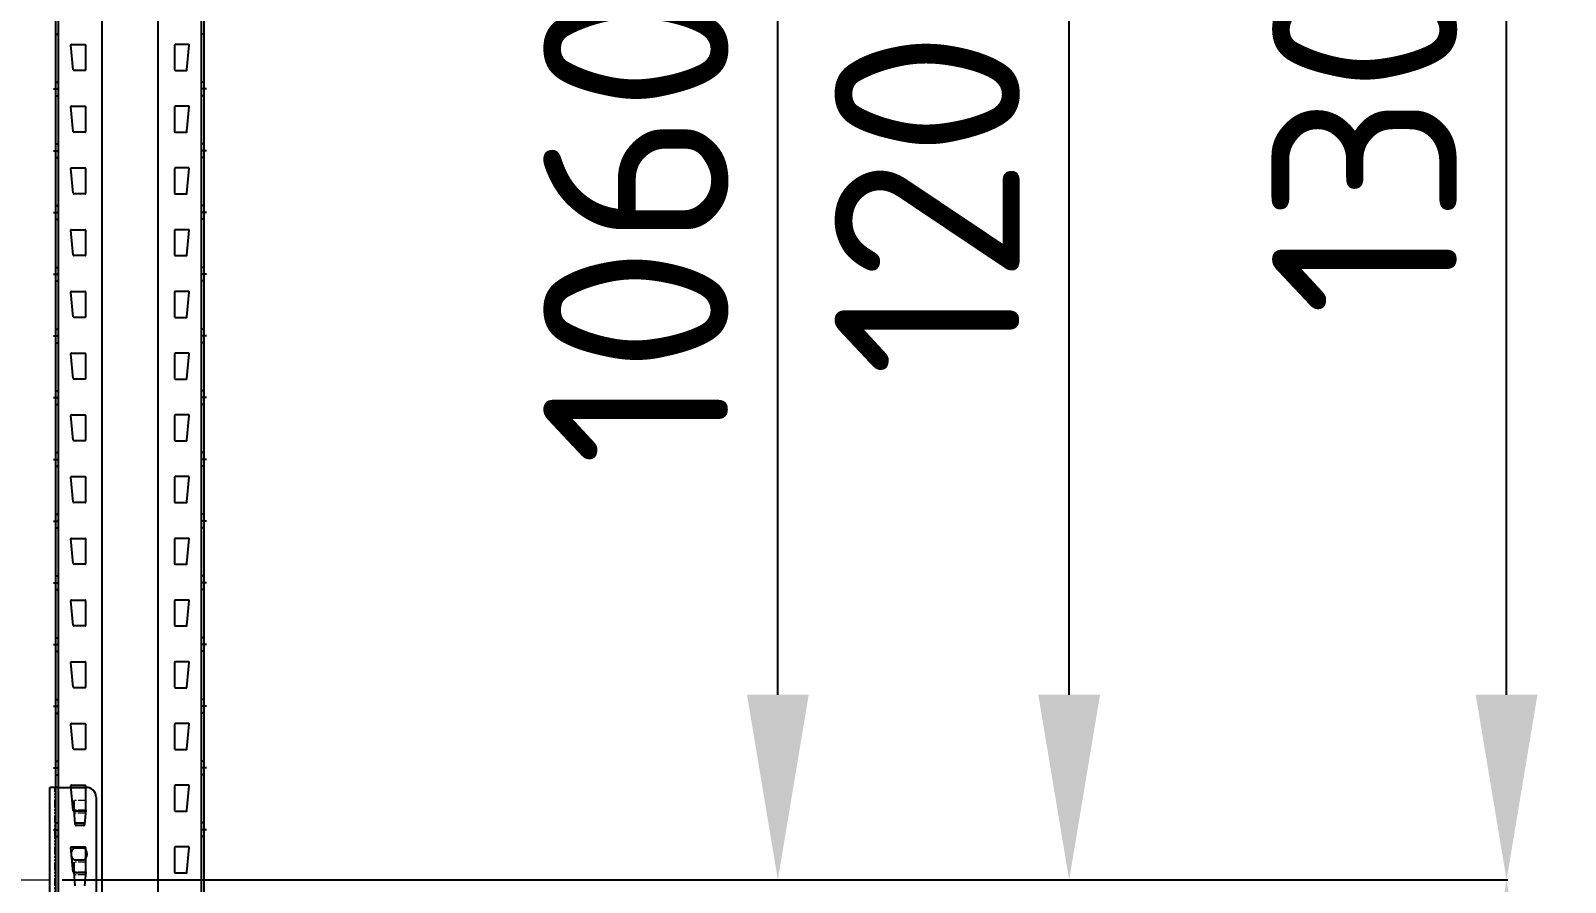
# Model space of a CAD drawing. Header units: millimetres. Extents: x 2140 to 223837, y 2113 to 170313.
# Drawn here: x 214580 to 215824, y 112402 to 113092 of the extents above; entities that cross this region are included whole.
import ezdxf

# ---------------------------------------------------------------- set-up
doc = ezdxf.new("R2010")
doc.units = ezdxf.units.MM
doc.linetypes.add('PHANTOM', pattern=[12.7, 6.35, -1.27, 1.27, -1.27, 1.27, -1.27])
doc.layers.add('0_ANNOT_Dimensions', color=7, linetype='Continuous')
doc.layers.add('2.Стойка', color=7, linetype='Continuous')
doc.layers.add('1.Балка', color=5, linetype='Continuous', lineweight=0)
doc.styles.get("Standard").update_dxf_attribs({"font": 'isocpeur.ttf'})
doc.dimstyles.new('150', dxfattribs={"dimtxt": 150, "dimasz": 150, "dimexe": 1, "dimexo": 10, "dimgap": 40, "dimtad": 1, "dimdec": 0, "dimzin": 0, "dimdsep": 46, "dimtxsty": 'Standard', "dimcen": 0.09, "dimadec": 0, "dimazin": 0, "dimtfac": 1, "dimtdec": 0, "dimtofl": 0, "dimtmove": 0, "dimatfit": 3, "dimfxl": 1, "dimtolj": 1, "dimtzin": 0, "dimarcsym": 0})
doc.dimstyles.new('150 (цвет)', dxfattribs={"dimtxt": 150, "dimasz": 150, "dimexe": 1, "dimexo": 10, "dimgap": -20, "dimtad": 1, "dimdec": 0, "dimzin": 0, "dimdsep": 46, "dimtxsty": 'Standard', "dimcen": 0.09, "dimadec": 0, "dimazin": 0, "dimtfac": 1, "dimtdec": 0, "dimtofl": 0, "dimtmove": 0, "dimatfit": 3, "dimfxl": 1, "dimtfill": 2, "dimtfillclr": 2, "dimtolj": 1, "dimtzin": 0, "dimarcsym": 0})

# ---------------------------------------------------------------- blocks, each defined once
blk = doc.blocks.new('*U494')
at = {"layer": '2.Стойка', "color": 0, "linetype": 'ByBlock'}
for p, q in [((-120, 0), (-120, 12200)), ((-118, 0), (-118, 12200)), ((-82.7, 0), (-82.7, 12200)), ((-37.3, 0), (-37.3, 12200)), ((-2, 0), (-2, 12200)), ((0, 0), (0, 12200)), ((-120, 3359.5), (-118, 3359.5)), ((0, 3359.5), (-2, 3359.5)), ((-106.1, 3330.5), (-108, 3350.5)), ((-107.5, 3351), (-96.5, 3351)), ((-96, 3350.5), (-96, 3330.5)), ((-24, 3350.5), (-24, 3330.5)), ((-12.5, 3351), (-23.5, 3351)), ((-13.9, 3330.5), (-12, 3350.5)), ((-120, 3320.5), (-118, 3320.5)), ((-96.5, 3330), (-105.6, 3330)), ((-23.5, 3330), (-14.4, 3330)), ((0, 3320.5), (-2, 3320.5)), ((-122, 3315), (-118, 3315)), ((-120, 3309.5), (-118, 3309.5)), ((2, 3315), (-2, 3315)), ((0, 3309.5), (-2, 3309.5)), ((-106.1, 3280.5), (-108, 3300.5)), ((-107.5, 3301), (-96.5, 3301)), ((-96, 3300.5), (-96, 3280.5)), ((-24, 3300.5), (-24, 3280.5)), ((-12.5, 3301), (-23.5, 3301)), ((-13.9, 3280.5), (-12, 3300.5)), ((-120, 3270.5), (-118, 3270.5)), ((-96.5, 3280), (-105.6, 3280)), ((-23.5, 3280), (-14.4, 3280)), ((0, 3270.5), (-2, 3270.5)), ((-122, 3265), (-118, 3265)), ((-120, 3259.5), (-118, 3259.5)), ((2, 3265), (-2, 3265)), ((0, 3259.5), (-2, 3259.5)), ((-106.1, 3230.5), (-108, 3250.5)), ((-107.5, 3251), (-96.5, 3251)), ((-96, 3250.5), (-96, 3230.5)), ((-24, 3250.5), (-24, 3230.5)), ((-12.5, 3251), (-23.5, 3251)), ((-13.9, 3230.5), (-12, 3250.5)), ((-120, 3220.5), (-118, 3220.5)), ((-96.5, 3230), (-105.6, 3230)), ((-23.5, 3230), (-14.4, 3230)), ((0, 3220.5), (-2, 3220.5)), ((-122, 3215), (-118, 3215)), ((-120, 3209.5), (-118, 3209.5)), ((2, 3215), (-2, 3215)), ((0, 3209.5), (-2, 3209.5)), ((-106.1, 3180.5), (-108, 3200.5)), ((-107.5, 3201), (-96.5, 3201)), ((-96, 3200.5), (-96, 3180.5)), ((-24, 3200.5), (-24, 3180.5)), ((-12.5, 3201), (-23.5, 3201)), ((-13.9, 3180.5), (-12, 3200.5)), ((-120, 3170.5), (-118, 3170.5)), ((-96.5, 3180), (-105.6, 3180)), ((-23.5, 3180), (-14.4, 3180)), ((0, 3170.5), (-2, 3170.5)), ((-122, 3165), (-118, 3165)), ((-120, 3159.5), (-118, 3159.5)), ((2, 3165), (-2, 3165)), ((0, 3159.5), (-2, 3159.5)), ((-106.1, 3130.5), (-108, 3150.5)), ((-107.5, 3151), (-96.5, 3151)), ((-96, 3150.5), (-96, 3130.5)), ((-24, 3150.5), (-24, 3130.5)), ((-12.5, 3151), (-23.5, 3151)), ((-13.9, 3130.5), (-12, 3150.5)), ((-96.5, 3130), (-105.6, 3130)), ((-23.5, 3130), (-14.4, 3130)), ((-122, 3115), (-118, 3115)), ((-120, 3120.5), (-118, 3120.5)), ((-120, 3109.5), (-118, 3109.5)), ((0, 3120.5), (-2, 3120.5)), ((2, 3115), (-2, 3115)), ((0, 3109.5), (-2, 3109.5)), ((-106.1, 3080.5), (-108, 3100.5)), ((-107.5, 3101), (-96.5, 3101)), ((-96, 3100.5), (-96, 3080.5)), ((-24, 3100.5), (-24, 3080.5)), ((-12.5, 3101), (-23.5, 3101)), ((-13.9, 3080.5), (-12, 3100.5)), ((-96.5, 3080), (-105.6, 3080)), ((-23.5, 3080), (-14.4, 3080)), ((-122, 3065), (-118, 3065)), ((-120, 3070.5), (-118, 3070.5)), ((-120, 3059.5), (-118, 3059.5)), ((0, 3070.5), (-2, 3070.5)), ((2, 3065), (-2, 3065)), ((0, 3059.5), (-2, 3059.5)), ((-106.1, 3030.5), (-108, 3050.5)), ((-107.5, 3051), (-96.5, 3051)), ((-96, 3050.5), (-96, 3030.5)), ((-24, 3050.5), (-24, 3030.5)), ((-12.5, 3051), (-23.5, 3051)), ((-13.9, 3030.5), (-12, 3050.5)), ((-96.5, 3030), (-105.6, 3030)), ((-23.5, 3030), (-14.4, 3030)), ((-122, 3015), (-118, 3015)), ((-120, 3020.5), (-118, 3020.5)), ((-120, 3009.5), (-118, 3009.5)), ((0, 3020.5), (-2, 3020.5)), ((2, 3015), (-2, 3015)), ((0, 3009.5), (-2, 3009.5)), ((-106.1, 2980.5), (-108, 3000.5)), ((-107.5, 3001), (-96.5, 3001)), ((-96, 3000.5), (-96, 2980.5)), ((-24, 3000.5), (-24, 2980.5)), ((-12.5, 3001), (-23.5, 3001)), ((-13.9, 2980.5), (-12, 3000.5)), ((-96.5, 2980), (-105.6, 2980)), ((-23.5, 2980), (-14.4, 2980)), ((-122, 2965), (-118, 2965)), ((-120, 2970.5), (-118, 2970.5)), ((-120, 2959.5), (-118, 2959.5)), ((0, 2970.5), (-2, 2970.5)), ((2, 2965), (-2, 2965)), ((0, 2959.5), (-2, 2959.5)), ((-106.1, 2930.5), (-108, 2950.5)), ((-107.5, 2951), (-96.5, 2951)), ((-96, 2950.5), (-96, 2930.5)), ((-24, 2950.5), (-24, 2930.5)), ((-12.5, 2951), (-23.5, 2951)), ((-13.9, 2930.5), (-12, 2950.5)), ((-96.5, 2930), (-105.6, 2930)), ((-23.5, 2930), (-14.4, 2930)), ((-122, 2915), (-118, 2915)), ((-120, 2920.5), (-118, 2920.5)), ((-120, 2909.5), (-118, 2909.5)), ((0, 2920.5), (-2, 2920.5)), ((2, 2915), (-2, 2915)), ((0, 2909.5), (-2, 2909.5)), ((-106.1, 2880.5), (-108, 2900.5)), ((-107.5, 2901), (-96.5, 2901)), ((-96, 2900.5), (-96, 2880.5)), ((-24, 2900.5), (-24, 2880.5)), ((-12.5, 2901), (-23.5, 2901)), ((-13.9, 2880.5), (-12, 2900.5)), ((-96.5, 2880), (-105.6, 2880)), ((-23.5, 2880), (-14.4, 2880)), ((-122, 2865), (-118, 2865)), ((-120, 2870.5), (-118, 2870.5)), ((-120, 2859.5), (-118, 2859.5)), ((0, 2870.5), (-2, 2870.5)), ((2, 2865), (-2, 2865)), ((0, 2859.5), (-2, 2859.5)), ((-106.1, 2830.5), (-108, 2850.5)), ((-107.5, 2851), (-96.5, 2851)), ((-96, 2850.5), (-96, 2830.5)), ((-24, 2850.5), (-24, 2830.5)), ((-12.5, 2851), (-23.5, 2851)), ((-13.9, 2830.5), (-12, 2850.5)), ((-96.5, 2830), (-105.6, 2830)), ((-23.5, 2830), (-14.4, 2830)), ((-122, 2815), (-118, 2815)), ((-120, 2820.5), (-118, 2820.5)), ((0, 2820.5), (-2, 2820.5)), ((2, 2815), (-2, 2815)), ((-120, 2809.5), (-118, 2809.5)), ((-106.1, 2780.5), (-108, 2800.5)), ((-107.5, 2801), (-96.5, 2801)), ((-96, 2800.5), (-96, 2780.5)), ((-24, 2800.5), (-24, 2780.5)), ((-12.5, 2801), (-23.5, 2801)), ((-13.9, 2780.5), (-12, 2800.5)), ((0, 2809.5), (-2, 2809.5)), ((-96.5, 2780), (-105.6, 2780)), ((-23.5, 2780), (-14.4, 2780)), ((-122, 2765), (-118, 2765)), ((-120, 2770.5), (-118, 2770.5)), ((0, 2770.5), (-2, 2770.5)), ((2, 2765), (-2, 2765)), ((-120, 2759.5), (-118, 2759.5)), ((-106.1, 2730.5), (-108, 2750.5)), ((-107.5, 2751), (-96.5, 2751)), ((-96, 2750.5), (-96, 2730.5)), ((-24, 2750.5), (-24, 2730.5)), ((-12.5, 2751), (-23.5, 2751)), ((-13.9, 2730.5), (-12, 2750.5)), ((0, 2759.5), (-2, 2759.5)), ((-96.5, 2730), (-105.6, 2730)), ((-23.5, 2730), (-14.4, 2730)), ((-122, 2715), (-118, 2715)), ((-120, 2720.5), (-118, 2720.5)), ((0, 2720.5), (-2, 2720.5)), ((2, 2715), (-2, 2715)), ((-120, 2709.5), (-118, 2709.5)), ((-106.1, 2680.5), (-108, 2700.5)), ((-107.5, 2701), (-96.5, 2701)), ((-96, 2700.5), (-96, 2680.5)), ((-24, 2700.5), (-24, 2680.5)), ((-12.5, 2701), (-23.5, 2701)), ((-13.9, 2680.5), (-12, 2700.5)), ((0, 2709.5), (-2, 2709.5)), ((-96.5, 2680), (-105.6, 2680)), ((-23.5, 2680), (-14.4, 2680))]:
    blk.add_line(p, q, dxfattribs=at)
for centre, start, end in [((-107.5, 3350.5), 90, 185.4403), ((-96.5, 3350.5), 0, 90), ((-23.5, 3350.5), 90, 180), ((-12.5, 3350.5), 354.5597, 90), ((-105.6, 3330.5), 185.4403, 270), ((-96.5, 3330.5), 270, 0), ((-23.5, 3330.5), 180, 270), ((-14.4, 3330.5), 270, 354.5597), ((-107.5, 3300.5), 90, 185.4403), ((-96.5, 3300.5), 0, 90), ((-23.5, 3300.5), 90, 180), ((-12.5, 3300.5), 354.5597, 90), ((-105.6, 3280.5), 185.4403, 270), ((-96.5, 3280.5), 270, 0), ((-23.5, 3280.5), 180, 270), ((-14.4, 3280.5), 270, 354.5597), ((-107.5, 3250.5), 90, 185.4403), ((-96.5, 3250.5), 0, 90), ((-23.5, 3250.5), 90, 180), ((-12.5, 3250.5), 354.5597, 90), ((-105.6, 3230.5), 185.4403, 270), ((-96.5, 3230.5), 270, 0), ((-23.5, 3230.5), 180, 270), ((-14.4, 3230.5), 270, 354.5597), ((-107.5, 3200.5), 90, 185.4403), ((-96.5, 3200.5), 0, 90), ((-23.5, 3200.5), 90, 180), ((-12.5, 3200.5), 354.5597, 90), ((-105.6, 3180.5), 185.4403, 270), ((-96.5, 3180.5), 270, 0), ((-23.5, 3180.5), 180, 270), ((-14.4, 3180.5), 270, 354.5597), ((-107.5, 3150.5), 90, 185.4403), ((-96.5, 3150.5), 0, 90), ((-23.5, 3150.5), 90, 180), ((-12.5, 3150.5), 354.5597, 90), ((-105.6, 3130.5), 185.4403, 270), ((-96.5, 3130.5), 270, 0), ((-23.5, 3130.5), 180, 270), ((-14.4, 3130.5), 270, 354.5597), ((-107.5, 3100.5), 90, 185.4403), ((-96.5, 3100.5), 0, 90), ((-23.5, 3100.5), 90, 180), ((-12.5, 3100.5), 354.5597, 90), ((-105.6, 3080.5), 185.4403, 270), ((-96.5, 3080.5), 270, 0), ((-23.5, 3080.5), 180, 270), ((-14.4, 3080.5), 270, 354.5597), ((-107.5, 3050.5), 90, 185.4403), ((-96.5, 3050.5), 0, 90), ((-23.5, 3050.5), 90, 180), ((-12.5, 3050.5), 354.5597, 90), ((-105.6, 3030.5), 185.4403, 270), ((-96.5, 3030.5), 270, 0), ((-23.5, 3030.5), 180, 270), ((-14.4, 3030.5), 270, 354.5597), ((-107.5, 3000.5), 90, 185.4403), ((-96.5, 3000.5), 0, 90), ((-23.5, 3000.5), 90, 180), ((-12.5, 3000.5), 354.5597, 90), ((-105.6, 2980.5), 185.4403, 270), ((-96.5, 2980.5), 270, 0), ((-23.5, 2980.5), 180, 270), ((-14.4, 2980.5), 270, 354.5597), ((-107.5, 2950.5), 90, 185.4403), ((-96.5, 2950.5), 0, 90), ((-23.5, 2950.5), 90, 180), ((-12.5, 2950.5), 354.5597, 90), ((-105.6, 2930.5), 185.4403, 270), ((-96.5, 2930.5), 270, 0), ((-23.5, 2930.5), 180, 270), ((-14.4, 2930.5), 270, 354.5597), ((-107.5, 2900.5), 90, 185.4403), ((-96.5, 2900.5), 0, 90), ((-23.5, 2900.5), 90, 180), ((-12.5, 2900.5), 354.5597, 90), ((-105.6, 2880.5), 185.4403, 270), ((-96.5, 2880.5), 270, 0), ((-23.5, 2880.5), 180, 270), ((-14.4, 2880.5), 270, 354.5597), ((-107.5, 2850.5), 90, 185.4403), ((-96.5, 2850.5), 0, 90), ((-23.5, 2850.5), 90, 180), ((-12.5, 2850.5), 354.5597, 90), ((-105.6, 2830.5), 185.4403, 270), ((-96.5, 2830.5), 270, 0), ((-23.5, 2830.5), 180, 270), ((-14.4, 2830.5), 270, 354.5597), ((-107.5, 2800.5), 90, 185.4403), ((-96.5, 2800.5), 0, 90), ((-23.5, 2800.5), 90, 180), ((-12.5, 2800.5), 354.5597, 90), ((-105.6, 2780.5), 185.4403, 270), ((-96.5, 2780.5), 270, 0), ((-23.5, 2780.5), 180, 270), ((-14.4, 2780.5), 270, 354.5597), ((-107.5, 2750.5), 90, 185.4403), ((-96.5, 2750.5), 0, 90), ((-23.5, 2750.5), 90, 180), ((-12.5, 2750.5), 354.5597, 90), ((-105.6, 2730.5), 185.4403, 270), ((-96.5, 2730.5), 270, 0), ((-23.5, 2730.5), 180, 270), ((-14.4, 2730.5), 270, 354.5597), ((-107.5, 2700.5), 90, 185.4403), ((-96.5, 2700.5), 0, 90), ((-23.5, 2700.5), 90, 180), ((-12.5, 2700.5), 354.5597, 90), ((-105.6, 2680.5), 185.4403, 270), ((-96.5, 2680.5), 270, 0), ((-23.5, 2680.5), 180, 270), ((-14.4, 2680.5), 270, 354.5597)]:
    blk.add_arc(centre, 0.5, start, end, dxfattribs=at)
blk = doc.blocks.new('*U1726')
at = {"layer": '1.Балка', "color": 0, "linetype": 'Continuous', "lineweight": 25}
for p, q in [((2705, -210.7), (2705, 34.3)), ((2712.5, 34.3), (2705, 34.3)), ((2712.5, 34.3), (2734.5, 34.3)), ((2742.5, 26.3), (2742.5, -202.7)), ((2724.6, 15.8), (2724.6, 23.6)), ((2725.6, 4.4), (2724.6, 15.8)), ((2734.2, 15.8), (2733.2, 4.4)), ((2734.2, 15.8), (2734.2, 23.6)), ((2732.4, 5.3), (2726.4, 5.3)), ((2732.2, 3.5), (2726.6, 3.5)), ((2724.9, -14.7), (2732.5, -14.7)), ((2732.5, -24.7), (2724.9, -24.7)), ((2724.6, -34.2), (2724.6, -26.4)), ((2725.6, -45.6), (2724.6, -34.2)), ((2734.2, -34.2), (2733.2, -45.6)), ((2734.2, -34.2), (2734.2, -26.4))]:
    blk.add_line(p, q, dxfattribs=at)
at = {"layer": '1.Балка', "color": 0, "linetype": 'PHANTOM', "lineweight": 18}
for p, q in [((2709, -210.7), (2709, 34.3)), ((2734.2, 23.6), (2724.6, 23.6)), ((2734.2, 15.7), (2724.6, 15.7)), ((2734.1, 14.7), (2724.7, 14.7)), ((2734, 13.5), (2724.8, 13.5)), ((2734.2, -26.4), (2724.6, -26.4)), ((2734.2, -34.3), (2724.6, -34.3)), ((2734.1, -35.3), (2724.7, -35.3)), ((2734, -36.5), (2724.8, -36.5))]:
    blk.add_line(p, q, dxfattribs=at)
at = {"layer": '1.Балка', "color": 0}
blk.add_line((5, -40.7), (2705, -40.7), dxfattribs=at)
at = {"layer": '1.Балка', "color": 0, "linetype": 'Continuous', "lineweight": 25}
for centre, radius, start, end in [((2734.5, 26.3), 8, 0.0004, 89.9997), ((2726.4, 6.3), 0.99, 185.9117, 270.8038), ((2726.6, 4.5), 1.03, 183.6643, 268.5085), ((2726.6, 4.5), 1, 185.0015, 269.9986), ((2732.2, 4.5), 1.03, 271.4915, 356.3357), ((2732.2, 4.5), 1, 269.9955, 355.0045), ((2732.4, 6.3), 0.99, 269.1962, 354.0883), ((2728.2, -19.7), 6, 123.5568, 236.4432), ((2729.2, -19.7), 6, 303.5568, 56.4432)]:
    blk.add_arc(centre, radius, start, end, dxfattribs=at)
blk = doc.blocks.new('*D1224')
at = {"layer": '0_ANNOT_Dimensions', "color": 0, "lineweight": -2, "transparency": 16777216}
for p, q in [((214606, 112403.8), (215777.2, 112403.8)), ((215776.2, 109872.5), (215776.2, 112253.8)), ((214671, 109722.5), (215777.2, 109722.5))]:
    blk.add_line(p, q, dxfattribs=at)
at = {"layer": '0_ANNOT_Dimensions', "color": 0, "transparency": 16777216}
for points in [[(215751.2, 112253.8), (215801.2, 112253.8), (215776.2, 112403.8)], [(215751.2, 109872.5), (215801.2, 109872.5), (215776.2, 109722.5)]]:
    blk.add_solid(points, dxfattribs=at)
at = {"layer": 'Defpoints', "color": 0, "transparency": 16777216}
for p in [(214596, 112403.8), (215776.2, 112403.8), (214661, 109722.5)]:
    blk.add_point(p, dxfattribs=at)
at = {"layer": '0_ANNOT_Dimensions', "color": 0, "transparency": 16777216, "insert": (215661.2, 111063.1), "char_height": 150, "attachment_point": 5, "rotation": 90}
blk.add_mtext('\\A1;2681', dxfattribs=at)
blk = doc.blocks.new('*D1225')
at = {"layer": '0_ANNOT_Dimensions', "color": 0, "lineweight": -2, "transparency": 16777216}
for p, q in [((214606, 113608.8), (215422.8, 113608.8)), ((215421.8, 112553.8), (215421.8, 113458.8)), ((214606, 112403.8), (215422.8, 112403.8))]:
    blk.add_line(p, q, dxfattribs=at)
at = {"layer": '0_ANNOT_Dimensions', "color": 0, "transparency": 16777216}
for points in [[(215396.8, 113458.8), (215446.8, 113458.8), (215421.8, 113608.8)], [(215396.8, 112553.8), (215446.8, 112553.8), (215421.8, 112403.8)]]:
    blk.add_solid(points, dxfattribs=at)
at = {"layer": 'Defpoints', "color": 0, "transparency": 16777216}
for p in [(214596, 113608.8), (215421.8, 113608.8), (214596, 112403.8)]:
    blk.add_point(p, dxfattribs=at)
at = {"layer": '0_ANNOT_Dimensions', "color": 0, "transparency": 16777216, "insert": (215306.8, 113006.3), "char_height": 150, "attachment_point": 5, "rotation": 90}
blk.add_mtext('\\A1;1205', dxfattribs=at)
blk = doc.blocks.new('*D1226')
at = {"layer": '0_ANNOT_Dimensions', "color": 0, "lineweight": -2, "transparency": 16777216}
for p, q in [((214606, 113703.8), (215777.2, 113703.8)), ((215776.2, 112553.8), (215776.2, 113553.8)), ((214606, 112403.8), (215777.2, 112403.8))]:
    blk.add_line(p, q, dxfattribs=at)
at = {"layer": '0_ANNOT_Dimensions', "color": 0, "transparency": 16777216}
for points in [[(215751.2, 113553.8), (215801.2, 113553.8), (215776.2, 113703.8)], [(215751.2, 112553.8), (215801.2, 112553.8), (215776.2, 112403.8)]]:
    blk.add_solid(points, dxfattribs=at)
at = {"layer": 'Defpoints', "color": 0, "transparency": 16777216}
for p in [(214596, 113703.8), (215776.2, 113703.8), (214596, 112403.8)]:
    blk.add_point(p, dxfattribs=at)
at = {"layer": '0_ANNOT_Dimensions', "color": 0, "transparency": 16777216, "insert": (215661.2, 113053.8), "char_height": 150, "attachment_point": 5, "rotation": 90}
blk.add_mtext('\\A1;1300', dxfattribs=at)
blk = doc.blocks.new('*D1217')
at = {"layer": '0_ANNOT_Dimensions', "color": 0, "lineweight": -2, "transparency": 16777216}
for p, q in [((214606, 113463.8), (215186.8, 113463.8)), ((215185.8, 112553.8), (215185.8, 113313.8)), ((214606, 112403.8), (215186.8, 112403.8))]:
    blk.add_line(p, q, dxfattribs=at)
at = {"layer": '0_ANNOT_Dimensions', "color": 0, "transparency": 16777216}
for points in [[(215160.8, 113313.8), (215210.8, 113313.8), (215185.8, 113463.8)], [(215160.8, 112553.8), (215210.8, 112553.8), (215185.8, 112403.8)]]:
    blk.add_solid(points, dxfattribs=at)
at = {"layer": 'Defpoints', "color": 0, "transparency": 16777216}
for p in [(214596, 113463.8), (215185.8, 113463.8), (214596, 112403.8)]:
    blk.add_point(p, dxfattribs=at)
at = {"layer": '0_ANNOT_Dimensions', "color": 0, "transparency": 16777216, "insert": (215070.8, 112933.8), "char_height": 150, "attachment_point": 5, "rotation": 90}
blk.add_mtext('\\A1;1060', dxfattribs=at)
blk = doc.blocks.new('*D1219')
at = {"layer": '0_ANNOT_Dimensions', "color": 0, "lineweight": -2, "transparency": 16777216}
for p, q in [((214606, 113608.8), (216443.2, 113608.8)), ((216442.2, 109872.5), (216442.2, 113458.8)), ((216422.2, 111880.6), (216232.2, 111880.6)), ((216232.2, 111880.6), (216232.2, 111450.6)), ((216422.2, 111450.6), (216422.2, 111880.6)), ((216232.2, 111450.6), (216422.2, 111450.6)), ((215056.9, 109722.5), (216443.2, 109722.5))]:
    blk.add_line(p, q, dxfattribs=at)
at = {"layer": '0_ANNOT_Dimensions', "color": 0, "transparency": 16777216}
for points in [[(216417.2, 113458.8), (216467.2, 113458.8), (216442.2, 113608.8)], [(216417.2, 109872.5), (216467.2, 109872.5), (216442.2, 109722.5)]]:
    blk.add_solid(points, dxfattribs=at)
at = {"layer": 'Defpoints', "color": 0, "transparency": 16777216}
for p in [(214596, 113608.8), (216442.2, 113608.8), (215046.9, 109722.5)]:
    blk.add_point(p, dxfattribs=at)
at = {"layer": '0_ANNOT_Dimensions', "color": 0, "transparency": 16777216, "insert": (216327.2, 111665.6), "char_height": 150, "attachment_point": 5, "rotation": 90, "bg_fill": 1, "box_fill_scale": 1.1, "bg_fill_color": 2, "bg_fill_transparency": 0}
blk.add_mtext('\\A1;3886', dxfattribs=at)
blk = doc.blocks.new('*D1220')
at = {"layer": '0_ANNOT_Dimensions', "color": 0, "lineweight": -2, "transparency": 16777216}
for p, q in [((214606, 115053.8), (216771.7, 115053.8)), ((216770.7, 109872.5), (216770.7, 114903.8)), ((215056.9, 109722.5), (216771.7, 109722.5))]:
    blk.add_line(p, q, dxfattribs=at)
at = {"layer": '0_ANNOT_Dimensions', "color": 0, "transparency": 16777216}
for points in [[(216745.7, 114903.8), (216795.7, 114903.8), (216770.7, 115053.8)], [(216745.7, 109872.5), (216795.7, 109872.5), (216770.7, 109722.5)]]:
    blk.add_solid(points, dxfattribs=at)
at = {"layer": 'Defpoints', "color": 0, "transparency": 16777216}
for p in [(214596, 115053.8), (216770.7, 115053.8), (215046.9, 109722.5)]:
    blk.add_point(p, dxfattribs=at)
at = {"layer": '0_ANNOT_Dimensions', "color": 0, "transparency": 16777216, "insert": (216655.7, 112388.1), "char_height": 150, "attachment_point": 5, "rotation": 90}
blk.add_mtext('\\A1;5331', dxfattribs=at)
blk = doc.blocks.new('*D1221')
at = {"layer": '0_ANNOT_Dimensions', "color": 0, "lineweight": -2, "transparency": 16777216}
for p, q in [((215024.4, 116403.8), (217085.9, 116403.8)), ((217084.9, 109872.5), (217084.9, 116253.8)), ((215234.1, 109722.5), (217085.9, 109722.5))]:
    blk.add_line(p, q, dxfattribs=at)
at = {"layer": '0_ANNOT_Dimensions', "color": 0, "transparency": 16777216}
for points in [[(217059.9, 116253.8), (217109.9, 116253.8), (217084.9, 116403.8)], [(217059.9, 109872.5), (217109.9, 109872.5), (217084.9, 109722.5)]]:
    blk.add_solid(points, dxfattribs=at)
at = {"layer": 'Defpoints', "color": 0, "transparency": 16777216}
for p in [(215014.4, 116403.8), (217084.9, 116403.8), (215224.1, 109722.5)]:
    blk.add_point(p, dxfattribs=at)
at = {"layer": '0_ANNOT_Dimensions', "color": 0, "transparency": 16777216, "insert": (216969.9, 113063.1), "char_height": 150, "attachment_point": 5, "rotation": 90}
blk.add_mtext('\\A1;6681', dxfattribs=at)
blk = doc.blocks.new('*D1222')
at = {"layer": '0_ANNOT_Dimensions', "color": 0, "lineweight": -2, "transparency": 16777216}
for p, q in [((214606, 117608.8), (217421.5, 117608.8)), ((217420.5, 109872.5), (217420.5, 117458.8)), ((217400.5, 113880.6), (217210.5, 113880.6)), ((217210.5, 113880.6), (217210.5, 113450.6)), ((217400.5, 113450.6), (217400.5, 113880.6)), ((217210.5, 113450.6), (217400.5, 113450.6)), ((215234.1, 109722.5), (217421.5, 109722.5))]:
    blk.add_line(p, q, dxfattribs=at)
at = {"layer": '0_ANNOT_Dimensions', "color": 0, "transparency": 16777216}
for points in [[(217395.5, 117458.8), (217445.5, 117458.8), (217420.5, 117608.8)], [(217395.5, 109872.5), (217445.5, 109872.5), (217420.5, 109722.5)]]:
    blk.add_solid(points, dxfattribs=at)
at = {"layer": 'Defpoints', "color": 0, "transparency": 16777216}
for p in [(214596, 117608.8), (217420.5, 117608.8), (215224.1, 109722.5)]:
    blk.add_point(p, dxfattribs=at)
at = {"layer": '0_ANNOT_Dimensions', "color": 0, "transparency": 16777216, "insert": (217305.5, 113665.6), "char_height": 150, "attachment_point": 5, "rotation": 90, "bg_fill": 1, "box_fill_scale": 1.1, "bg_fill_color": 2, "bg_fill_transparency": 0}
blk.add_mtext('\\A1;7886', dxfattribs=at)
blk = doc.blocks.new('*D1622')
at = {"layer": '0_ANNOT_Dimensions', "color": 0, "lineweight": -2, "transparency": 16777216}
for p, q in [((214606, 118853.8), (217762.8, 118853.8)), ((217761.8, 109872.5), (217761.8, 118703.8)), ((214744, 109722.5), (217762.8, 109722.5))]:
    blk.add_line(p, q, dxfattribs=at)
at = {"layer": '0_ANNOT_Dimensions', "color": 0, "transparency": 16777216}
for points in [[(217736.8, 118703.8), (217786.8, 118703.8), (217761.8, 118853.8)], [(217736.8, 109872.5), (217786.8, 109872.5), (217761.8, 109722.5)]]:
    blk.add_solid(points, dxfattribs=at)
at = {"layer": 'Defpoints', "color": 0, "transparency": 16777216}
for p in [(214596, 118853.8), (217761.8, 118853.8), (214734, 109722.5)]:
    blk.add_point(p, dxfattribs=at)
at = {"layer": '0_ANNOT_Dimensions', "color": 0, "transparency": 16777216, "insert": (217646.8, 114288.1), "char_height": 150, "attachment_point": 5, "rotation": 90}
blk.add_mtext('\\A1;9131', dxfattribs=at)
blk = doc.blocks.new('*D1634')
at = {"layer": '0_ANNOT_Dimensions', "color": 0, "lineweight": -2, "transparency": 16777216}
for p, q in [((214606, 120003.8), (218097.6, 120003.8)), ((218096.6, 109872.5), (218096.6, 119853.8)), ((214744, 109722.5), (218097.6, 109722.5))]:
    blk.add_line(p, q, dxfattribs=at)
at = {"layer": '0_ANNOT_Dimensions', "color": 0, "transparency": 16777216}
for points in [[(218071.6, 119853.8), (218121.6, 119853.8), (218096.6, 120003.8)], [(218071.6, 109872.5), (218121.6, 109872.5), (218096.6, 109722.5)]]:
    blk.add_solid(points, dxfattribs=at)
at = {"layer": 'Defpoints', "color": 0, "transparency": 16777216}
for p in [(214596, 120003.8), (218096.6, 120003.8), (214734, 109722.5)]:
    blk.add_point(p, dxfattribs=at)
at = {"layer": '0_ANNOT_Dimensions', "color": 0, "transparency": 16777216, "insert": (217981.6, 114863.1), "char_height": 150, "attachment_point": 5, "rotation": 90}
blk.add_mtext('\\A1;10281', dxfattribs=at)

msp = doc.modelspace()

# ---------------------------------------------------------------- block references
at = {"layer": '1.Балка', "color": 1}
msp.add_blockref('*U1726', (211891, 112444.5), dxfattribs=at)
at = {"layer": '2.Стойка', "color": 0}
msp.add_blockref('*U494', (214721, 109729.5), dxfattribs=at)

# ---------------------------------------------------------------- dimensions: what is measured, and where the dimension line sits
at = {"layer": '0_ANNOT_Dimensions'}
for base, p1, p2, picture, middle in [((218096.6, 120003.8), (214734, 109722.5), (214596, 120003.8), '*D1634', (217981.6, 114863.1)), ((217761.8, 118853.8), (214734, 109722.5), (214596, 118853.8), '*D1622', (217646.8, 114288.1)), ((217084.9, 116403.8), (215224.1, 109722.5), (215014.4, 116403.8), '*D1221', (216969.9, 113063.1)), ((216770.7, 115053.8), (215046.9, 109722.5), (214596, 115053.8), '*D1220', (216655.7, 112388.1)), ((215776.2, 113703.8), (214596, 112403.8), (214596, 113703.8), '*D1226', (215661.2, 113053.8)), ((215776.2, 112403.8), (214661, 109722.5), (214596, 112403.8), '*D1224', (215661.2, 111063.1))]:
    dim = msp.add_linear_dim(base=base, p1=p1, p2=p2, angle=90, dimstyle='150', dxfattribs=at)
    dim.commit()
    dim.dimension.update_dxf_attribs({"geometry": picture, "text_midpoint": middle})
at = {"layer": '0_ANNOT_Dimensions', "color": 6}
for base, p1, p2, picture, middle in [((217420.5, 117608.8), (215224.1, 109722.5), (214596, 117608.8), '*D1222', (217305.5, 113665.6)), ((216442.2, 113608.8), (215046.9, 109722.5), (214596, 113608.8), '*D1219', (216327.2, 111665.6))]:
    dim = msp.add_linear_dim(base=base, p1=p1, p2=p2, angle=90, dimstyle='150 (цвет)', dxfattribs=at)
    dim.commit()
    dim.dimension.update_dxf_attribs({"geometry": picture, "text_midpoint": middle})
at = {"layer": '0_ANNOT_Dimensions', "color": 1}
dim = msp.add_linear_dim(base=(215421.8, 113608.8), p1=(214596, 112403.8), p2=(214596, 113608.8), angle=90, dimstyle='150', dxfattribs=at)
dim.commit()
dim.dimension.update_dxf_attribs({"geometry": '*D1225', "text_midpoint": (215306.8, 113006.3)})
at = {"layer": '0_ANNOT_Dimensions', "color": 3}
dim = msp.add_linear_dim(base=(215185.8, 113463.8), p1=(214596, 112403.8), p2=(214596, 113463.8), angle=90, dimstyle='150', dxfattribs=at)
dim.commit()
dim.dimension.update_dxf_attribs({"geometry": '*D1217', "text_midpoint": (215070.8, 112933.8)})

doc.saveas('drawing.dxf')
